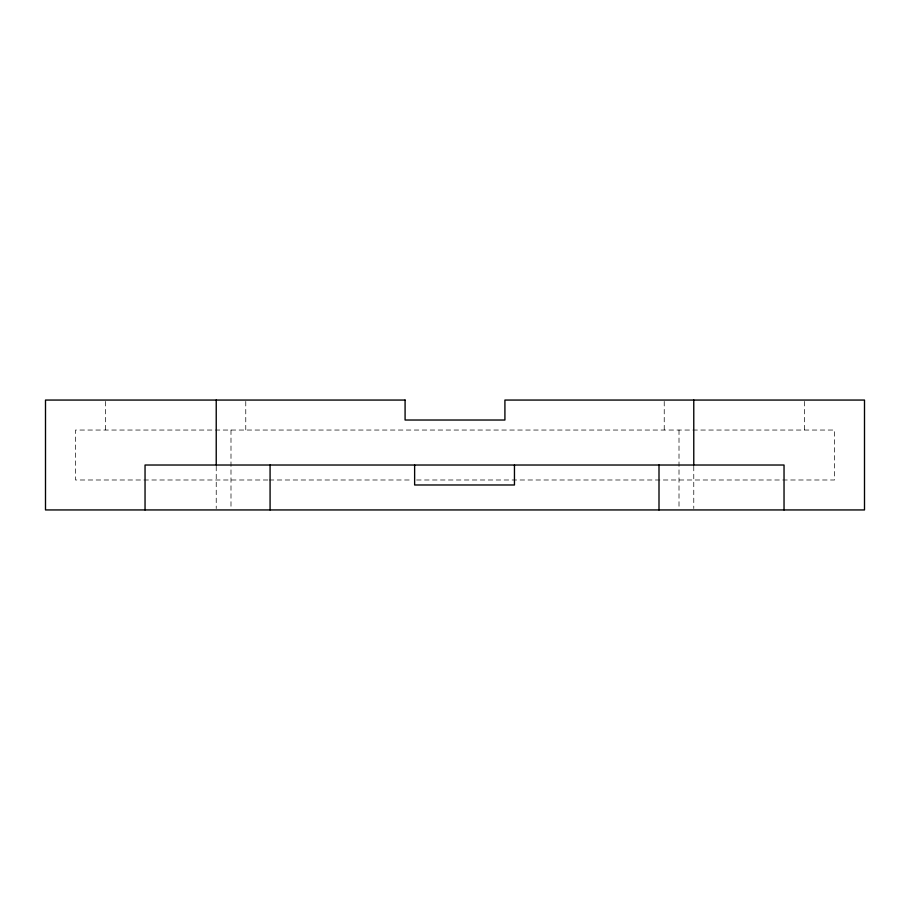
<?xml version="1.0" encoding="UTF-8"?>
<svg xmlns="http://www.w3.org/2000/svg" width="910" height="910" viewBox="0 0 910 910"><rect width="100%" height="100%" fill="white"/><g stroke="black" fill="none" stroke-linecap="round" stroke-linejoin="round"><path stroke-width="0.68" stroke-dasharray="4.55 3.41" d="M267.858 479.991L75.496 479.991L75.496 430.043L834.504 430.043L834.504 479.991L413.891 479.991M269.28 479.991L412.469 479.991M804.497 401.424L804.497 430.043M693.773 466.273L693.773 508.531M679.008 430.043L679.008 508.576M664.232 401.424L664.232 430.043M245.768 401.424L245.768 430.043M230.992 430.043L230.992 508.576M216.227 466.273L216.227 508.531M105.503 401.424L105.503 430.043"/><path stroke-width="1.36" d="M784.033 509.941L784.033 465.021L145.043 465.021L145.043 509.941M693.773 400.059L693.773 464.862M658.999 465.021L658.999 509.941M514.457 465.021L514.457 484.984L414.63 484.984L414.63 465.021M270.077 465.021L270.077 509.941M216.227 400.059L216.227 464.862M405.087 400.059L45.5 400.059L45.5 509.941L864.5 509.941L864.5 400.059L504.913 400.059L504.913 420.022L405.087 420.022L405.087 400.059"/></g></svg>
